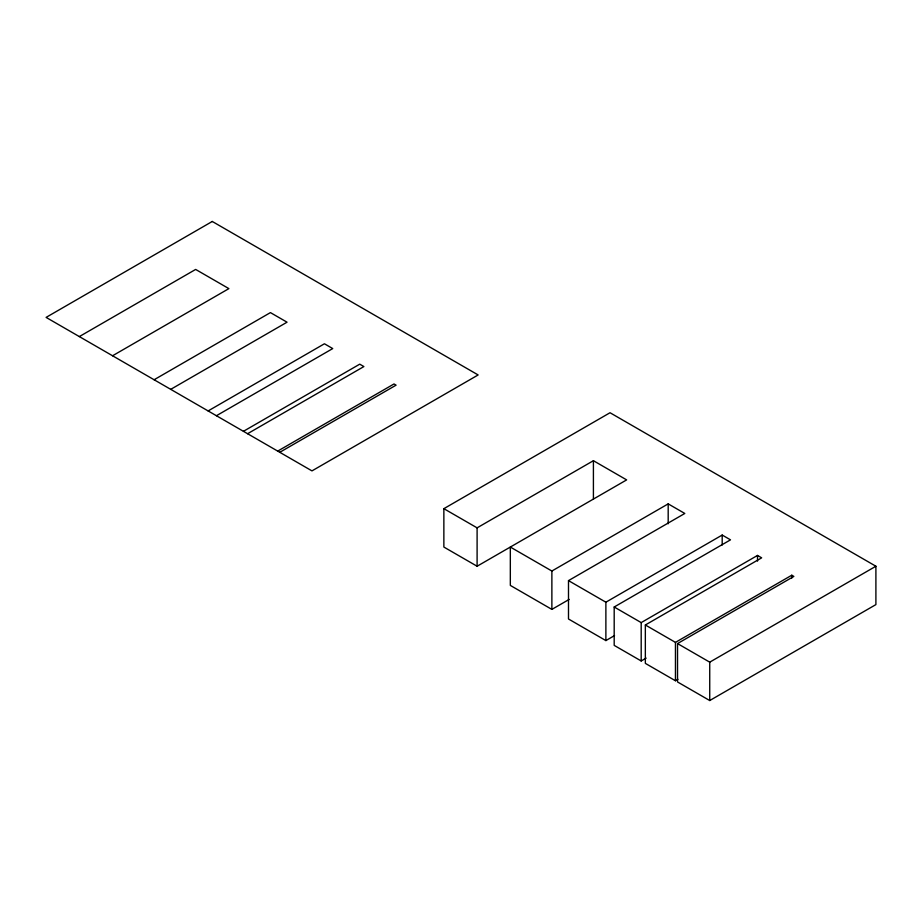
<?xml version="1.0" encoding="UTF-8"?>
<svg xmlns="http://www.w3.org/2000/svg" width="922" height="922" viewBox="0 0 922 922"><rect width="100%" height="100%" fill="white"/><g stroke="black" fill="none" stroke-linecap="round" stroke-linejoin="round"><path stroke-width="1.38" d="M79.338 336.588L195.648 269.431L228.887 288.621L112.565 355.765M154.112 379.749L270.423 312.604L287.042 322.193L170.731 389.349M208.118 410.935L324.429 343.779L332.738 348.574L216.416 415.73M243.42 431.323L359.741 364.167L363.89 366.564L247.58 433.72M277.695 451.112L394.017 383.955L396.091 385.154L279.769 452.31M443.862 508.667L477.1 527.857L593.411 460.7L626.649 479.889L477.1 566.235L443.862 547.046L443.862 508.667L610.03 412.733L875.9 566.235L875.9 604.602L709.733 700.536L677.532 681.957L677.532 643.579L793.854 576.423L791.779 575.224L675.457 642.38L645.342 624.989L645.342 663.367L675.457 680.759L677.935 679.33M569.197 599.404L551.875 609.396L510.327 585.412L510.327 547.046L551.875 571.029L668.185 503.873L684.804 513.462L568.494 580.618L568.494 618.996L605.881 640.583L614.536 635.581M568.494 580.618L605.881 602.204L722.191 535.048L730.501 539.843L614.19 606.999L614.19 645.377L641.193 660.97L646.138 658.112M614.19 606.999L641.193 622.592L757.504 555.436L761.664 557.833L645.342 624.989M677.532 643.579L709.733 662.169L875.9 566.235M791.779 575.224L791.779 578.071M757.504 555.436L757.504 561.118M722.191 535.048L722.191 544.994M709.733 662.169L709.733 700.536M675.457 642.38L675.457 680.759M668.185 503.873L668.185 523.765M641.193 622.592L641.193 660.97M605.881 602.204L605.881 640.583M593.411 460.7L593.411 499.079M551.875 571.029L551.875 609.396M477.1 527.857L477.1 566.235M212.267 221.464L46.1 317.399L311.97 470.888L478.138 374.954L212.267 221.464"/></g></svg>
